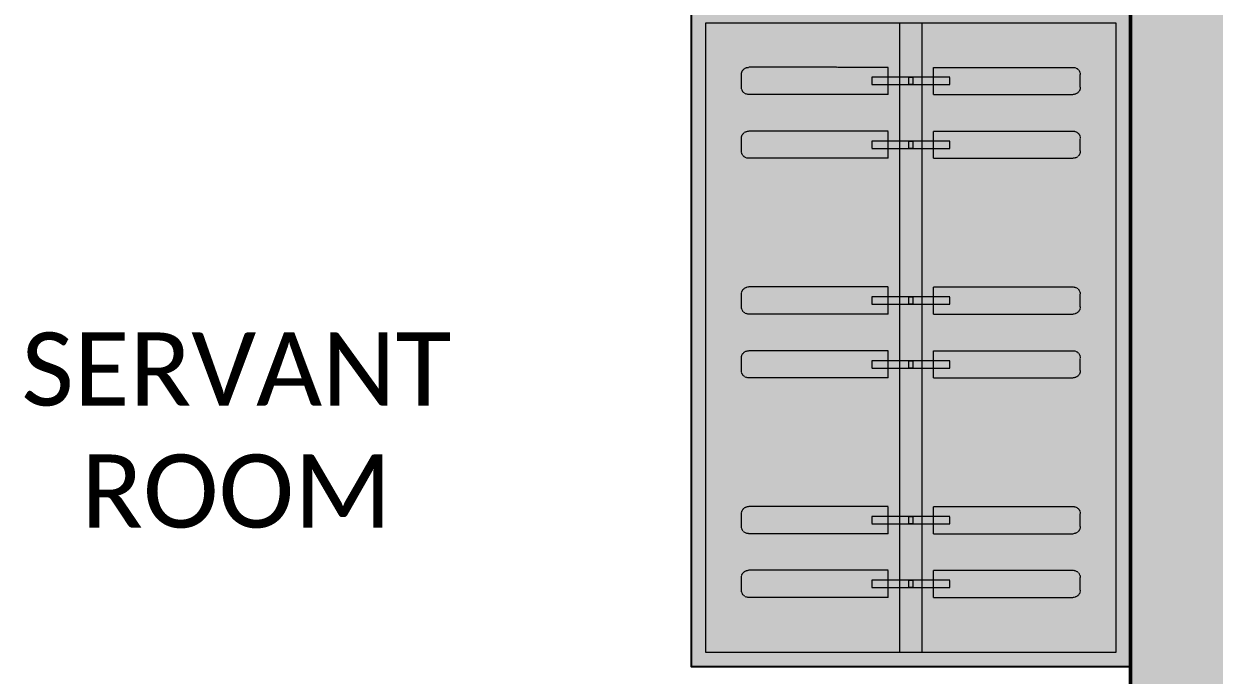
# Model space of a CAD drawing. Header units: millimetres. Extents: x 307301 to 459443, y -2888111 to -2805601.
# Drawn here: x 454455 to 456082, y -2877671 to -2876781 of the extents above; entities that cross this region are included whole.
import ezdxf

# ---------------------------------------------------------------- set-up
doc = ezdxf.new("R2010")
doc.units = ezdxf.units.MM
doc.header["$LTSCALE"] = 10
doc.header["$MEASUREMENT"] = 0
doc.linetypes.add('( Hidden )', pattern=[0.375, 0.25, -0.125])
doc.layers.add('A-FURN HATCH', color=7, linetype='Continuous', lineweight=0, true_color=0xffffff)
for name, color, linetype in [('COL', 2, 'Continuous'), ('PDA FURNITURE', 6, 'Continuous'), ('TEXT - BMA', 6, 'Continuous')]:
    doc.layers.add(name, color=color, linetype=linetype)
for name, color, linetype, lineweight in [('COLUMN', 7, 'Continuous', 50), ('COLUMN HATCH', 252, 'Continuous', 5), ('FURNITURE', 46, 'Continuous', 9)]:
    doc.layers.add(name, color=color, linetype=linetype, lineweight=lineweight)
doc.styles.add('ARIALNARROW', font='calibri.ttf')

# ---------------------------------------------------------------- blocks, each defined once
blk = doc.blocks.new('*U66')
at = {"layer": 'A-FURN HATCH'}
h = blk.add_hatch(color=256, dxfattribs=at)
h.dxf.hatch_style = 1
h.paths.add_polyline_path([(0, 600), (2.273736754432321e-13, 0), (900.0000000000005, 0), (900.0000000000005, 600)])
at = {"layer": 'FURNITURE', "color": 8, "linetype": '( Hidden )', "ltscale": 0.3, "extrusion": (-1.009673074674563e-28, 2.019518357901475e-28, -1)}
for p, q in [((94.993745514279, 331.000735056703), (95.0013262333814, 521.6257349059451)), ((105.0017239025328, 531.6253372209612), (122.1423488889704, 531.624655577587)), ((132.1343704849132, 330.9992580591934), (132.1419512040156, 521.6242579084355)), ((182.1334329394212, 330.9972697111629), (182.1410136585236, 521.6222695604051)), ((192.141411327675, 531.6218718754212), (209.2820363141126, 531.621190232047)), ((219.2740579100554, 330.9957927136533), (219.2816386291578, 521.6207925628955)), ((394.9937455142789, 331.000735056703), (395.0013262333813, 521.6257349059451)), ((405.0017239025328, 531.6253372209612), (422.1423488889704, 531.624655577587)), ((432.1343704849132, 330.9992580591934), (432.1419512040156, 521.6242579084355)), ((482.1334329394211, 330.9972697111629), (482.1410136585235, 521.6222695604051)), ((492.141411327675, 531.6218718754212), (509.2820363141126, 531.621190232047)), ((519.2740579100554, 330.9957927136533), (519.2816386291578, 521.6207925628955)), ((694.9937455142789, 331.000735056703), (695.0013262333813, 521.6257349059451)), ((705.0017239025327, 531.6253372209612), (722.1423488889703, 531.624655577587)), ((732.1343704849131, 330.9992580591934), (732.1419512040155, 521.6242579084355)), ((782.133432939421, 330.9972697111629), (782.1410136585234, 521.6222695604051)), ((792.1414113276749, 531.6218718754212), (809.2820363141125, 531.621190232047)), ((819.2740579100553, 330.9957927136533), (819.2816386291577, 521.6207925628955)), ((94.993745514279, 331.000735056703), (132.1343704849132, 330.9992580591934)), ((182.1334329394212, 330.9972697111629), (219.2740579100554, 330.9957927136533)), ((394.9937455142789, 331.000735056703), (432.1343704849132, 330.9992580591934)), ((482.1334329394211, 330.9972697111629), (519.2740579100554, 330.9957927136533)), ((694.9937455142789, 331.000735056703), (732.1343704849131, 330.9992580591934)), ((782.133432939421, 330.9972697111629), (819.2740579100553, 330.9957927136533)), ((94.99127991645946, 269.0007351057138), (94.98369919735705, 78.37573525647167)), ((94.99127991645946, 269.0007351057138), (132.1319048870937, 268.9992581082042)), ((132.1319048870937, 268.9992581082042), (132.1243241679913, 78.37425825896207)), ((182.1309673416017, 268.9972697601738), (182.1233866224993, 78.3722699109316)), ((182.1309673416017, 268.9972697601738), (219.2715923122359, 268.9957927626642)), ((219.2715923122359, 268.9957927626642), (219.2640115931335, 78.37079291342201)), ((394.9912799164594, 269.0007351057138), (394.983699197357, 78.37573525647167)), ((394.9912799164594, 269.0007351057138), (432.1319048870936, 268.9992581082042)), ((432.1319048870936, 268.9992581082042), (432.1243241679912, 78.37425825896207)), ((482.1309673416016, 268.9972697601738), (482.1233866224992, 78.3722699109316)), ((482.1309673416016, 268.9972697601738), (519.2715923122358, 268.9957927626642)), ((519.2715923122358, 268.9957927626642), (519.2640115931334, 78.37079291342201)), ((694.9912799164593, 269.0007351057138), (694.9836991973569, 78.37573525647167)), ((694.9912799164593, 269.0007351057138), (732.1319048870936, 268.9992581082042)), ((732.1319048870936, 268.9992581082042), (732.1243241679912, 78.37425825896207)), ((782.1309673416015, 268.9972697601738), (782.1233866224991, 78.3722699109316)), ((782.1309673416015, 268.9972697601738), (819.2715923122357, 268.9957927626642)), ((819.2715923122357, 268.9957927626642), (819.2640115931333, 78.37079291342201)), ((104.9833015123731, 68.37533758732025), (122.1239264988108, 68.37465594394598)), ((192.1229889375153, 68.37187224178018), (209.263613923953, 68.37119059840592)), ((404.9833015123731, 68.37533758732025), (422.1239264988107, 68.37465594394598)), ((492.1229889375153, 68.37187224178018), (509.2636139239529, 68.37119059840592)), ((704.983301512373, 68.37533758732025), (722.1239264988106, 68.37465594394598)), ((792.1229889375152, 68.37187224178018), (809.2636139239528, 68.37119059840592))]:
    blk.add_line(p, q, dxfattribs=at)
at = {"layer": 'FURNITURE', "color": 3}
blk.add_lwpolyline([(20.00000000232831, 20.00000000232831), (20.00000000232831, 579.9999999976717), (879.9999999976721, 579.9999999976717), (879.9999999976721, 20.00000000232831)], close=True, dxfattribs=at)
at = {"layer": 'FURNITURE', "color": 8, "linetype": '( Hidden )', "ltscale": 0.3}
for points in [[(108.4747700743028, 246.7501988806762), (118.4790053271863, 246.7501988806762), (118.4790053271863, 353.2498011193238), (108.4747700743028, 353.2498011193238)], [(195.614457499445, 246.7467335351361), (205.6186927523285, 246.7467335351361), (205.6186927523285, 353.2463357737838), (195.614457499445, 353.2463357737838)], [(408.4747700743027, 246.7501988806762), (418.4790053271863, 246.7501988806762), (418.4790053271863, 353.2498011193238), (408.4747700743027, 353.2498011193238)], [(495.6144574994449, 246.7467335351361), (505.6186927523285, 246.7467335351361), (505.6186927523285, 353.2463357737838), (495.6144574994449, 353.2463357737838)], [(708.4747700743027, 246.7501988806762), (718.4790053271862, 246.7501988806762), (718.4790053271862, 353.2498011193238), (708.4747700743027, 353.2498011193238)], [(795.6144574994448, 246.7467335351361), (805.6186927523283, 246.7467335351361), (805.6186927523283, 353.2463357737838), (795.6144574994448, 353.2463357737838)], [(20.00000000232831, 315), (879.9999999976721, 315), (879.9999999976721, 284.9999999998836), (20.00000000232831, 284.9999999998836)], [(108.4747700743028, 302.8439488806762), (118.476773364644, 302.8439488806762), (118.476773364644, 297.1560511194402), (108.4747700743028, 297.1560511194402)], [(195.614457499445, 302.8404835351361), (205.6164607897862, 302.8404835351361), (205.6164607897862, 297.1525857739002), (195.614457499445, 297.1525857739002)], [(408.4747700743027, 302.8439488806762), (418.476773364644, 302.8439488806762), (418.476773364644, 297.1560511194402), (408.4747700743027, 297.1560511194402)], [(495.6144574994449, 302.8404835351361), (505.6164607897862, 302.8404835351361), (505.6164607897862, 297.1525857739002), (495.6144574994449, 297.1525857739002)], [(708.4747700743027, 302.8439488806762), (718.4767733646439, 302.8439488806762), (718.4767733646439, 297.1560511194402), (708.4747700743027, 297.1560511194402)], [(795.6144574994448, 302.8404835351361), (805.6164607897861, 302.8404835351361), (805.6164607897861, 297.1525857739002), (795.6144574994448, 297.1525857739002)]]:
    blk.add_lwpolyline(points, close=True, dxfattribs=at)
at = {"layer": 'FURNITURE', "color": 8, "linetype": '( Hidden )', "ltscale": 0.3, "extrusion": (-1.009673074674563e-28, 2.019518357901475e-28, -1)}
for centre, start, end in [((-105.0013262254943, 521.6253372288775), 0.001881523683610887, 90.00189752193432), ((-122.1419512119319, 521.6246555855032), 90.00177452183328, 180.001782519291), ((-192.1410136506365, 521.6218718833375), 0.001881523683610868, 90.00189752193432), ((-209.2816386370741, 521.6211902399632), 90.00177452183328, 180.001782519291), ((-405.0013262254942, 521.6253372288775), 0.001881523683610931, 90.00189752193432), ((-422.1419512119318, 521.6246555855032), 90.00177452183328, 180.001782519291), ((-492.1410136506364, 521.6218718833375), 0.001881523683610912, 90.00189752193432), ((-509.281638637074, 521.6211902399632), 90.00177452183328, 180.001782519291), ((-705.0013262254942, 521.6253372288775), 0.001881523683610931, 90.00189752193432), ((-722.1419512119318, 521.6246555855032), 90.00177452183328, 180.001782519291), ((-792.1410136506363, 521.6218718833375), 0.001881523683610912, 90.00189752193432), ((-809.2816386370739, 521.6211902399632), 90.00177452183328, 180.001782519291), ((-104.9836991894699, 78.375337579404), 270.0018925226894, 0.001881523683610887), ((-122.1243241759075, 78.37465593602974), 180.0018895211414, 270.001882522532), ((-192.1233866146121, 78.37187223386394), 270.0018925226894, 0.001881523683610868), ((-209.2640116010497, 78.37119059048968), 180.0018895211413, 270.001882522532), ((-404.9836991894699, 78.375337579404), 270.0018925226894, 0.001881523683610931), ((-422.1243241759075, 78.37465593602974), 180.0018895211413, 270.001882522532), ((-492.1233866146121, 78.37187223386394), 270.0018925226894, 0.001881523683610912), ((-509.2640116010497, 78.37119059048968), 180.0018895211413, 270.001882522532), ((-704.9836991894698, 78.375337579404), 270.0018925226894, 0.001881523683610931), ((-722.1243241759074, 78.37465593602974), 180.0018895211413, 270.001882522532), ((-792.123386614612, 78.37187223386394), 270.0018925226894, 0.001881523683610912), ((-809.2640116010496, 78.37119059048968), 180.0018895211413, 270.001882522532)]:
    blk.add_arc(centre, 9.998532, start, end, dxfattribs=at)
at = {"layer": 'PDA FURNITURE'}
blk.add_lwpolyline([(0, 0), (0, 600), (900.0000000000005, 600), (900.0000000000005, 0)], close=True, dxfattribs=at)
blk = doc.blocks.new('A$C9a3b0c70')
at = {"layer": 'COLUMN HATCH'}
h = blk.add_hatch(color=252, dxfattribs=at)
h.dxf.hatch_style = 1
h.paths.add_polyline_path([(25174.02166648931, 15402.26779852901), (25174.02166648931, 15852.26790279476), (23334.07456184318, 15852.26793044573), (22149.93941164622, 15852.26793044573), (22149.93941164622, 18092.26792758144), (22150.08046535589, 18292.2679309817), (21699.93941164622, 18292.26793044573), (21699.93941164622, 14942.26793044573), (22479.93941164622, 14942.26793044573), (22479.93941164622, 15402.26793044573)])
at = {"layer": 'COL'}
blk.add_lwpolyline([(25174.02166648931, 15402.26779852947), (22479.93941164622, 15402.26793044573), (22479.93941164622, 14942.26793044573), (21699.93941164622, 14942.26793044573), (21699.93941164622, 18292.26793044573), (22150.19203884155, 18292.2679309817), (22150.19203884155, 18092.26792758144)], dxfattribs=at)

msp = doc.modelspace()

# ---------------------------------------------------------------- linework, layer by layer
at = {"layer": 'COLUMN', "elevation": 0.05547479569909773}
msp.add_lwpolyline([(455967.7262304543, -2878729.873110246), (455967.7262304543, -2875379.873110246)], dxfattribs=at)
at = {"layer": 'PDA FURNITURE', "elevation": 0.05547479569909773}
msp.add_lwpolyline([(455967.2251233984, -2886964.939826551), (455967.7262304539, -2878729.873110246), (455967.5324412101, -2875529.966447221), (453837.532441211, -2875529.966447221), (453837.532441211, -2875069.96644722), (450017.4926272596, -2875065.032616334)], dxfattribs=at)

# ---------------------------------------------------------------- block references
at = {"xscale": -1, "rotation": 180}
msp.add_blockref('A$C9a3b0c70', (434267.5930295638, -2860437.696101026), dxfattribs=at)
at = {"layer": 'FURNITURE', "color": 2, "rotation": 90.00000000000001}
msp.add_blockref('*U66', (455967.5324412101, -2877659.966503351), dxfattribs=at)

# ---------------------------------------------------------------- texts
at = {"layer": 'TEXT - BMA', "insert": (454745.6328291558, -2877470.645028396), "char_height": 100, "attachment_point": 8, "style": 'ARIALNARROW'}
msp.add_mtext_dynamic_manual_height_columns('SERVANT\\PROOM', width=1562.773897285689, gutter_width=5, heights=[0], dxfattribs=at)

doc.saveas('drawing.dxf')
